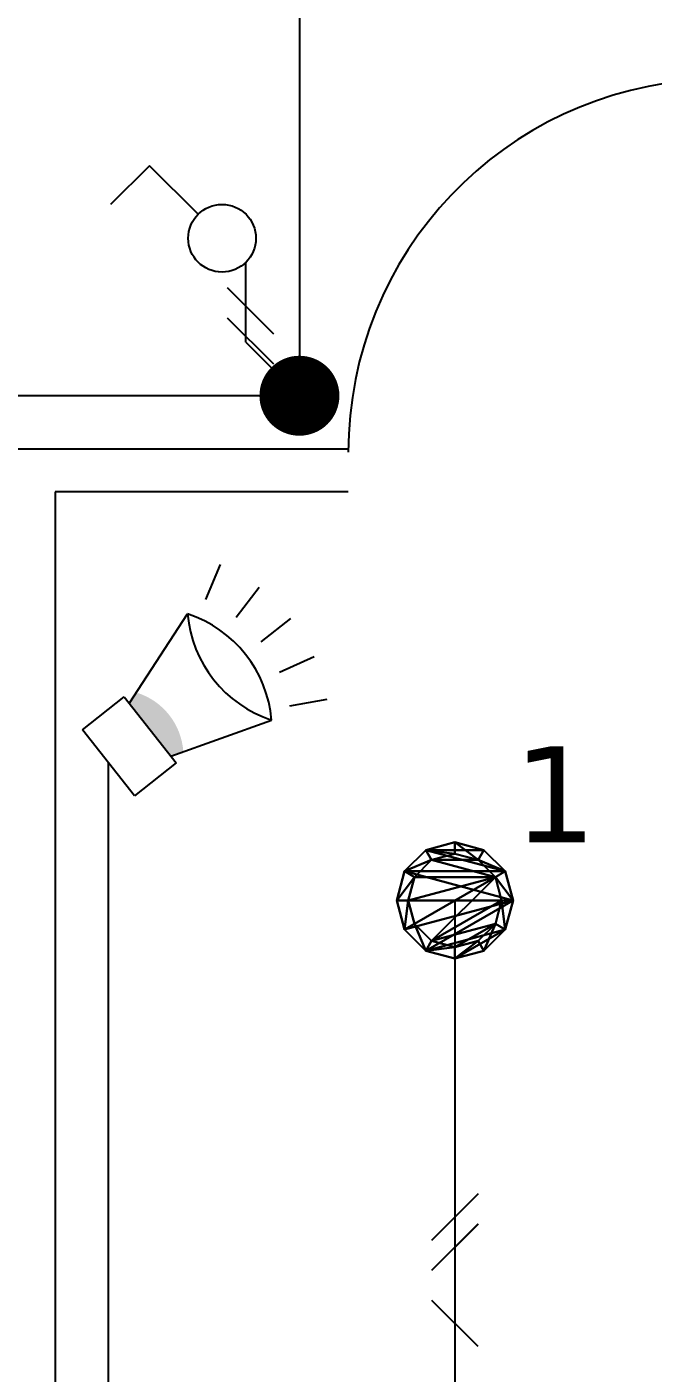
# Model space of a CAD drawing. Extents: x -9 to 600, y -23 to 65.
# Drawn here: x 271.261 to 272.435, y 46.295 to 48.82 of the extents above; entities that cross this region are included whole.
import ezdxf

# ---------------------------------------------------------------- set-up
doc = ezdxf.new("R2010")
doc.units = 0
doc.header["$LTSCALE"] = 0.8
doc.header["$MEASUREMENT"] = 0
doc.layers.get('0').update_dxf_attribs({"color": 3, "linetype": 'CONTINUOUS'})
for name, color, linetype in [('0_FIOS', 3, 'CONTINUOUS'), ('0_ligações', 10, 'CONTINUOUS'), ('Desenho base', 7, 'CONTINUOUS'), ('ilum', 2, 'CONTINUOUS'), ('iluminação', 2, 'CONTINUOUS'), ('INTRR', 4, 'CONTINUOUS')]:
    doc.layers.add(name, color=color, linetype=linetype)
doc.layers.add('DLX_LUM', color=7, linetype='CONTINUOUS', true_color=0xffd400)
doc.layers.add('DLX_LUMKEY_IDX', color=7, linetype='CONTINUOUS', true_color=0x969696)
doc.styles.add('TableTextStyle', font='')
doc.styles.get('TableTextStyle').set_extended_font_data('VERDANA.TTF')

# ---------------------------------------------------------------- blocks, each defined once
blk = doc.blocks.new('PD')
for p, q in [((-5, 0), (-5, 100)), ((0, 0), (-5, 0))]:
    blk.add_line(p, q)
blk.add_arc((0, 0), 100, 92.866, 180)
blk = doc.blocks.new('575_2_0')
mesh = blk.add_polyface()
corners = [(0.0944, -0.0545), (0.109, 0, -0.03), (0.109, 0), (0.109, 0, -0.03), (0.0944, -0.0545), (0.0944, -0.0545, -0.03), (0.109, 0), (0.0944, 0.0545, -0.03), (0.0944, 0.0545), (0.0944, 0.0545, -0.03), (0.109, 0), (0.109, 0, -0.03), (0.0944, 0.0545), (0.0545, 0.0944, -0.03), (0.0545, 0.0944), (0.0545, 0.0944, -0.03), (0.0944, 0.0545), (0.0944, 0.0545, -0.03), (0.0545, 0.0944), (0, 0.109, -0.03), (0, 0.109), (0, 0.109, -0.03), (0.0545, 0.0944), (0.0545, 0.0944, -0.03), (0, 0.109), (-0.0545, 0.0944, -0.03), (-0.0545, 0.0944), (-0.0545, 0.0944, -0.03), (0, 0.109), (0, 0.109, -0.03), (-0.0545, 0.0944), (-0.0944, 0.0545, -0.03), (-0.0944, 0.0545), (-0.0944, 0.0545, -0.03), (-0.0545, 0.0944), (-0.0545, 0.0944, -0.03), (-0.0944, 0.0545), (-0.109, 0, -0.03), (-0.109, 0), (-0.109, 0, -0.03), (-0.0944, 0.0545), (-0.0944, 0.0545, -0.03), (-0.109, 0), (-0.0944, -0.0545, -0.03), (-0.0944, -0.0545), (-0.0944, -0.0545, -0.03), (-0.109, 0), (-0.109, 0, -0.03), (-0.0944, -0.0545), (-0.0545, -0.0944, -0.03), (-0.0545, -0.0944), (-0.0545, -0.0944, -0.03), (-0.0944, -0.0545), (-0.0944, -0.0545, -0.03), (-0.0545, -0.0944), (0, -0.109, -0.03), (0, -0.109), (0, -0.109, -0.03), (-0.0545, -0.0944), (-0.0545, -0.0944, -0.03), (0, -0.109), (0.0545, -0.0944, -0.03), (0.0545, -0.0944), (0.0545, -0.0944, -0.03), (0, -0.109), (0, -0.109, -0.03), (0.0545, -0.0944), (0.0944, -0.0545, -0.03), (0.0944, -0.0545), (0.0944, -0.0545, -0.03), (0.0545, -0.0944), (0.0545, -0.0944, -0.03), (0.0944, -0.0545, -0.03), (0.0875, 0, -0.03), (0.109, 0, -0.03), (0.0437, 0.0758, -0.03), (0, 0.109, -0.03), (0.0545, 0.0944, -0.03), (0, 0.0875, -0.03), (0, 0.109, -0.03), (0.0437, 0.0758, -0.03), (0, 0.0875, -0.03), (-0.0545, 0.0944, -0.03), (0, 0.109, -0.03), (-0.0437, 0.0758, -0.03), (-0.0545, 0.0944, -0.03), (0, 0.0875, -0.03), (-0.0437, 0.0758, -0.03), (-0.0944, 0.0545, -0.03), (-0.0545, 0.0944, -0.03), (-0.0758, 0.0437, -0.03), (-0.0944, 0.0545, -0.03), (-0.0437, 0.0758, -0.03), (-0.0758, 0.0437, -0.03), (-0.109, 0, -0.03), (-0.0944, 0.0545, -0.03), (-0.0875, 0, -0.03), (-0.109, 0, -0.03), (-0.0758, 0.0437, -0.03), (-0.0875, 0, -0.03), (-0.0944, -0.0545, -0.03), (-0.109, 0, -0.03), (-0.0758, -0.0437, -0.03), (-0.0944, -0.0545, -0.03), (-0.0875, 0, -0.03), (-0.0758, -0.0437, -0.03), (-0.0545, -0.0944, -0.03), (-0.0944, -0.0545, -0.03), (-0.0437, -0.0758, -0.03), (-0.0545, -0.0944, -0.03), (-0.0758, -0.0437, -0.03), (0.0944, 0.0545, -0.03), (0.0437, 0.0758, -0.03), (0.0545, 0.0944, -0.03), (0.0944, 0.0545, -0.03), (0.0758, 0.0437, -0.03), (0.0437, 0.0758, -0.03), (0.109, 0, -0.03), (0.0758, 0.0437, -0.03), (0.0944, 0.0545, -0.03), (0.109, 0, -0.03), (0.0875, 0, -0.03), (0.0758, 0.0437, -0.03), (0.0944, -0.0545, -0.03), (0.0758, -0.0437, -0.03), (0.0875, 0, -0.03), (0.0545, -0.0944, -0.03), (0.0758, -0.0437, -0.03), (0.0944, -0.0545, -0.03), (0.0545, -0.0944, -0.03), (0.0437, -0.0758, -0.03), (0.0758, -0.0437, -0.03), (0, -0.109, -0.03), (0.0437, -0.0758, -0.03), (0.0545, -0.0944, -0.03), (0, -0.109, -0.03), (0, -0.0875, -0.03), (0.0437, -0.0758, -0.03), (-0.0545, -0.0944, -0.03), (0, -0.0875, -0.03), (0, -0.109, -0.03), (0, -0.0875, -0.03), (-0.0545, -0.0944, -0.03), (-0.0437, -0.0758, -0.03), (0.109, 0), (-0.0944, 0.0545), (-0.109, 0), (0.0944, -0.0545), (0, -0.109), (0.0545, -0.0944), (0.0944, -0.0545), (-0.0545, -0.0944), (0, -0.109), (0.109, 0), (-0.0545, -0.0944), (0.0944, -0.0545), (0.109, 0), (-0.0944, -0.0545), (-0.0545, -0.0944), (0.109, 0), (-0.109, 0), (-0.0944, -0.0545), (0.0944, 0.0545), (-0.0944, 0.0545), (0.109, 0), (0.0944, 0.0545), (-0.0545, 0.0944), (-0.0944, 0.0545), (0.0545, 0.0944), (-0.0545, 0.0944), (0.0944, 0.0545), (-0.0545, 0.0944), (0.0545, 0.0944), (0, 0.109)]
mesh.append_faces([[corners[k] for k in face] for face in [(0, 1, 2), (3, 4, 5), (6, 7, 8), (9, 10, 11), (12, 13, 14), (15, 16, 17), (18, 19, 20), (21, 22, 23), (24, 25, 26), (27, 28, 29), (30, 31, 32), (33, 34, 35), (36, 37, 38), (39, 40, 41), (42, 43, 44), (45, 46, 47), (48, 49, 50), (51, 52, 53), (54, 55, 56), (57, 58, 59), (60, 61, 62), (63, 64, 65), (66, 67, 68), (69, 70, 71), (72, 73, 74), (75, 76, 77), (78, 79, 80), (81, 82, 83), (84, 85, 86), (87, 88, 89), (90, 91, 92), (93, 94, 95), (96, 97, 98), (99, 100, 101), (102, 103, 104), (105, 106, 107), (108, 109, 110), (111, 112, 113), (114, 115, 116), (117, 118, 119), (120, 121, 122), (123, 124, 125), (126, 127, 128), (129, 130, 131), (132, 133, 134), (135, 136, 137), (138, 139, 140), (141, 142, 143), (144, 145, 146), (147, 148, 149), (150, 151, 152), (153, 154, 155), (156, 157, 158), (159, 160, 161), (162, 163, 164), (165, 166, 167), (168, 169, 170), (171, 172, 173)]])
blk = doc.blocks.new('575_2_1')
mesh = blk.add_polyface()
corners = [(-0.0875, 0, -0.03), (0.0758, 0.0437, -0.03), (-0.0758, -0.0437, -0.03), (0, -0.0875, -0.03), (0.0758, -0.0437, -0.03), (0.0437, -0.0758, -0.03), (-0.0437, -0.0758, -0.03), (0.0758, -0.0437, -0.03), (0, -0.0875, -0.03), (-0.0437, -0.0758, -0.03), (0.0875, 0, -0.03), (0.0758, -0.0437, -0.03), (-0.0437, -0.0758, -0.03), (0.0758, 0.0437, -0.03), (0.0875, 0, -0.03), (-0.0758, -0.0437, -0.03), (0.0758, 0.0437, -0.03), (-0.0437, -0.0758, -0.03), (-0.0758, 0.0437, -0.03), (0.0758, 0.0437, -0.03), (-0.0875, 0, -0.03), (-0.0437, 0.0758, -0.03), (0.0758, 0.0437, -0.03), (-0.0758, 0.0437, -0.03), (-0.0437, 0.0758, -0.03), (0.0437, 0.0758, -0.03), (0.0758, 0.0437, -0.03), (0.0437, 0.0758, -0.03), (-0.0437, 0.0758, -0.03), (0, 0.0875, -0.03)]
mesh.append_faces([[corners[k] for k in face] for face in [(0, 1, 2), (3, 4, 5), (6, 7, 8), (9, 10, 11), (12, 13, 14), (15, 16, 17), (18, 19, 20), (21, 22, 23), (24, 25, 26), (27, 28, 29)]])
blk = doc.blocks.new('zz')
blk.add_hatch(color=2).paths.add_polyline_path([(1.64, 0.945), (1.329, 0.841), (1.329, -0.841), (1.64, -0.945, 0.311504)])
at = {"color": 2}
for p, q in [((4.443, 1.695), (5.275, 2.145)), ((0, 1.05), (1.329, 1.05)), ((0, -1.05), (0, 1.05)), ((1.329, 1.05), (1.329, -1.05)), ((4.763, 0.874), (5.68, 1.106)), ((4.872, 0), (5.818, 0)), ((4.763, -0.874), (5.68, -1.106)), ((1.329, -1.05), (0, -1.05)), ((4.443, -1.695), (5.275, -2.145))]:
    blk.add_line(p, q, dxfattribs=at)
at = {"color": 4}
for p, q in [((1.329, 0.841), (3.862, 1.692)), ((1.329, -0.841), (3.862, -1.692))]:
    blk.add_line(p, q, dxfattribs=at)
for centre, start, end in [((6.418, 0), 146.4934, 213.5066), ((1.306, 0), 326.4934, 33.5066)]:
    blk.add_arc(centre, 3.065, start, end, dxfattribs=at)
blk = doc.blocks.new('MONO')
at = {"layer": '0_FIOS'}
for p, q in [((-3.356, -0.78), (-1.797, 0.78)), ((0.78, -0.78), (-0.78, 0.78)), ((1.797, -0.78), (0.238, 0.78))]:
    blk.add_line(p, q, dxfattribs=at)

msp = doc.modelspace()

# ---------------------------------------------------------------- linework, layer by layer
at = {"layer": 'Desenho base', "linetype": 'Continuous'}
for p, q in [((271.8635, 48.028), (266.9635, 48.028)), ((271.8635, 47.948), (271.3135, 47.948)), ((271.3135, 47.948), (271.3135, 44.048))]:
    msp.add_line(p, q, dxfattribs=at)
at = {"layer": 'ilum'}
for p, q in [((271.7718, 49.258, 2.802), (271.7718, 48.128)), ((271.6714, 48.2284), (271.6714, 48.3784)), ((271.7237, 48.2436, 2.815), (271.637, 48.3303, 2.815)), ((271.7237, 48.187, 2.815), (271.637, 48.2737, 2.815)), ((271.6714, 48.2284), (271.7718, 48.128)), ((271.7718, 48.128), (267.0635, 48.128)), ((271.4135, 44.1147), (271.4135, 47.4392)), ((272.0635, 47.1813, 2.8), (272.0635, 44.1147, 2.8)), ((272.0202, 46.5441, 2.8), (272.1069, 46.6308, 2.8)), ((272.0202, 46.4875, 2.8), (272.1069, 46.5742, 2.8)), ((272.1069, 46.3442, 2.8), (272.0202, 46.4309, 2.8))]:
    msp.add_line(p, q, dxfattribs=at)
at = {"layer": 'ilum', "ltscale": 0.5, "const_width": 0.075}
msp.add_lwpolyline([(271.7343, 48.128, -1), (271.8093, 48.128, -1)], format="xyb", close=True, dxfattribs=at)
at = {"layer": 'INTRR'}
for p, q in [((271.4907, 48.5595), (271.4177, 48.4866)), ((271.5818, 48.4684), (271.4907, 48.5595))]:
    msp.add_line(p, q, dxfattribs=at)
at = {"layer": 'INTRR', "linetype": 'Continuous'}
msp.add_circle((271.6267, 48.4235), 0.0635, dxfattribs=at)

# ---------------------------------------------------------------- block references
at = {"layer": '0_ligações', "xscale": 0.07505912633404507, "yscale": 0.07505912633404507, "zscale": 0.07505912633404507, "rotation": 38.35827607205332}
msp.add_blockref('zz', (271.4135, 47.4392), dxfattribs=at)
at = {"layer": 'Desenho base', "xscale": 0.006999999999999999, "yscale": 0.006999999999999999, "zscale": 0.006999999999999999}
msp.add_blockref('PD', (272.5635, 48.0219), dxfattribs=at)
at = {"layer": 'DLX_LUM'}
for name in ['575_2_0', '575_2_0', '575_2_1', '575_2_1']:
    msp.add_blockref(name, (272.0635, 47.1813, 2.83), dxfattribs=at)
at = {"layer": 'iluminação', "xscale": 0.05560094617944675, "yscale": 0.05560094617944675, "zscale": 0.05560094617944675, "rotation": 90}
msp.add_blockref('MONO', (272.0635, 46.5308, 2.8), dxfattribs=at)

# ---------------------------------------------------------------- texts
at = {"layer": 'DLX_LUMKEY_IDX', "style": 'TableTextStyle'}
msp.add_text('1', height=0.18, dxfattribs=at).set_placement((272.1725, 47.2903, 2.83))

doc.saveas('drawing.dxf')
